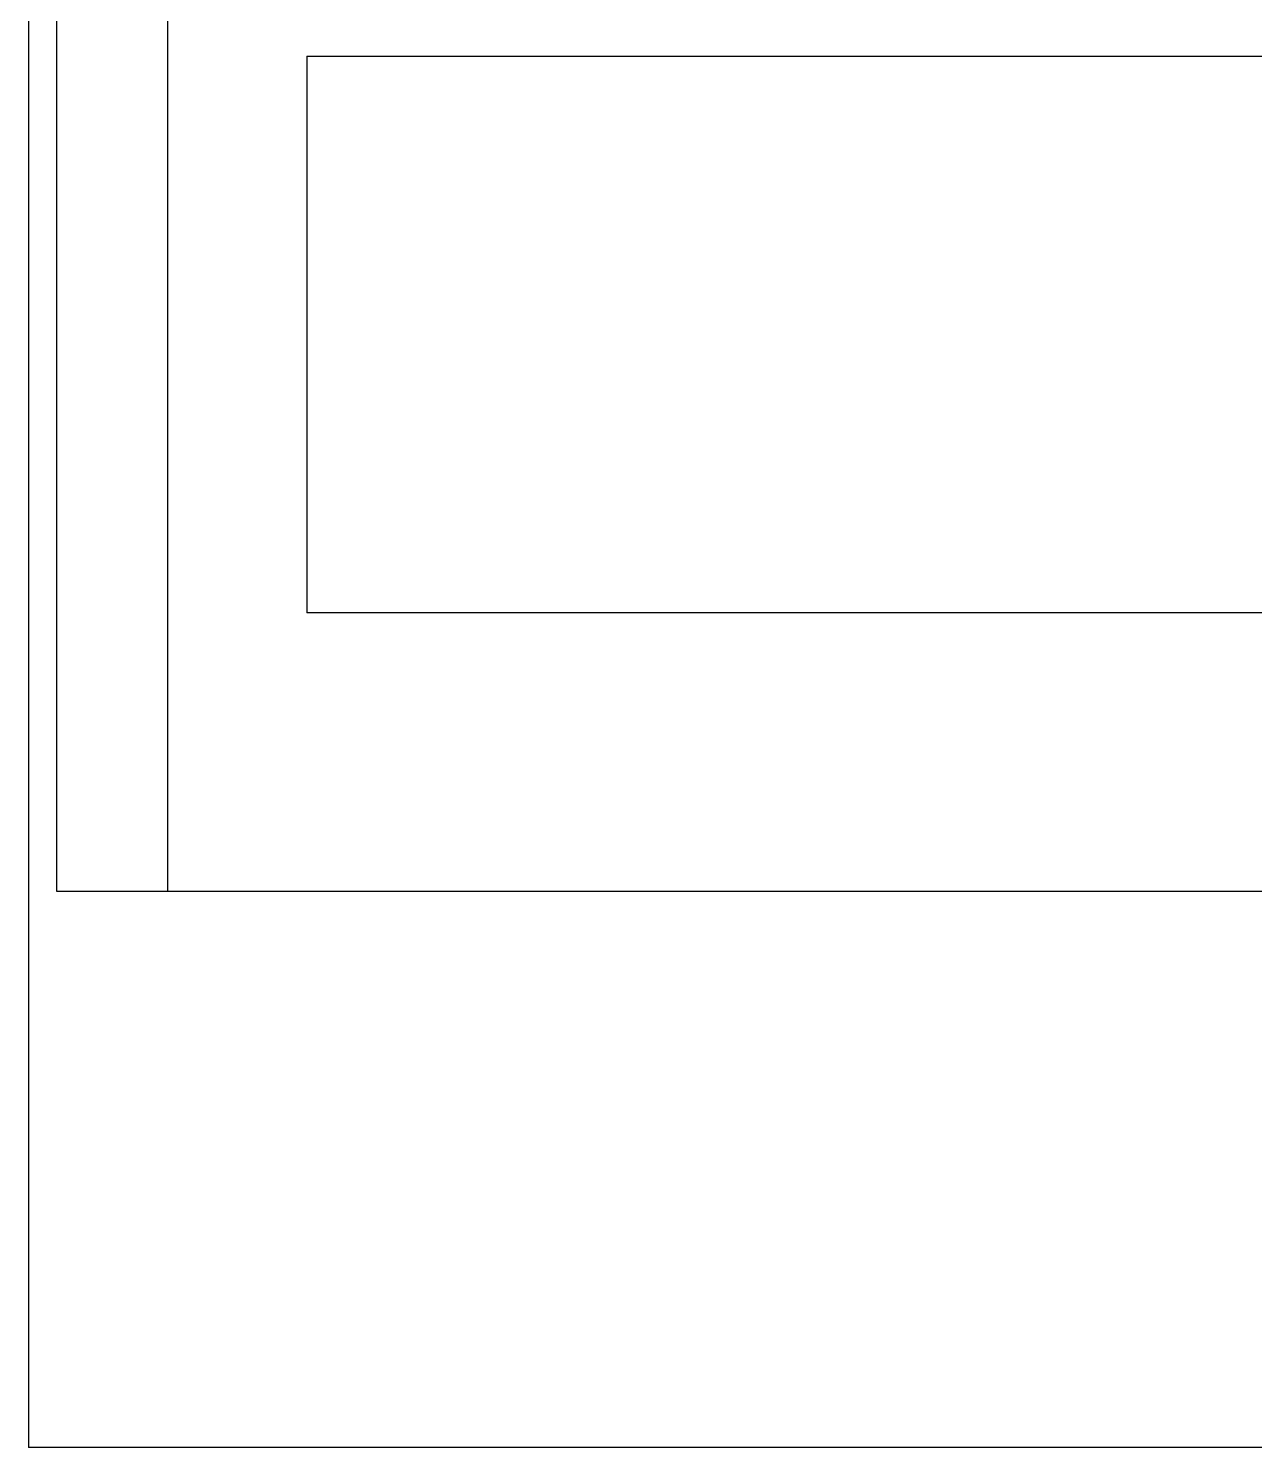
# Model space of a CAD drawing. Header units: millimetres. Extents: x 7 to 631, y -50 to 413.
# Drawn here: x 80 to 84.4, y 214 to 219.1 of the extents above; entities that cross this region are included whole.
import ezdxf

# ---------------------------------------------------------------- set-up
doc = ezdxf.new("R2010")
doc.units = ezdxf.units.MM
doc.linetypes.add('DASHED_STD', pattern=[3, 2, -1])
doc.layers.add('HIDDEN', color=7, linetype='DASHED_STD', lineweight=13)
doc.layers.add('VISIBLE', color=7, linetype='Continuous', lineweight=30)

msp = doc.modelspace()

# ---------------------------------------------------------------- linework, layer by layer
at = {"layer": 'HIDDEN'}
for points in [[(80.10052, 216), (80.10052, 224)], [(80.5, 219.25), (80.5, 216)], [(219, 219), (217.270025, 219), (212.16685, 219), (203.94637, 219), (193.020795, 219), (179.93798, 219), (165.353945, 219), (150, 219), (134.646055, 219), (120.06202, 219), (106.979205, 219), (96.05363, 219), (87.83315, 219), (82.729975, 219), (81, 219)], [(81, 217), (82.729975, 217), (87.83315, 217), (96.05363, 217), (106.979205, 217), (120.06202, 217), (134.646055, 217), (150, 217), (165.353945, 217), (179.93798, 217), (193.020795, 217), (203.94637, 217), (212.16685, 217), (217.270025, 217), (219, 217)], [(80.5, 216), (80.10052, 216)], [(181.702145, 216), (172.554415, 216), (162.953025, 216), (153.0911, 216), (143.167, 216), (133.380335, 216), (123.92796, 216), (115, 216), (106.77603, 216), (99.42146, 216), (93.084235, 216), (87.891805, 216), (83.948625, 216), (81.334, 216), (80.10052, 216)], [(80.10052, 216), (80.5, 216)], [(80, 214), (81.755045, 214), (86.93218, 214), (95.271795, 214), (106.355715, 214), (119.62814, 214), (134.423535, 214), (150, 214), (165.576465, 214), (180.37186, 214), (193.644285, 214), (204.728205, 214), (213.06782, 214), (218.244955, 214), (220, 214)]]:
    msp.add_lwpolyline(points, dxfattribs=at)
at = {"layer": 'VISIBLE'}
for points in [[(80.10052, 224), (80.10052, 216)], [(80, 219.25), (80, 214)], [(80.5, 219.25), (80.5, 216)], [(81, 219), (81.734755, 219), (83.92337, 219), (87.519235, 219), (92.445765, 219), (98.598045, 219), (105.84504, 219), (114.032415, 219), (122.9858, 219), (132.514515, 219), (142.41562, 219), (152.478255, 219), (162.488105, 219), (172.231995, 219), (181.502405, 219)], [(81, 219), (81, 217)], [(181.502405, 217), (172.231995, 217), (162.488105, 217), (152.478255, 217), (142.41562, 217), (132.514515, 217), (122.9858, 217), (114.032415, 217), (105.84504, 217), (98.598045, 217), (92.445765, 217), (87.519235, 217), (83.92337, 217), (81.734755, 217), (81, 217)], [(80.10052, 216), (81.334, 216), (83.948625, 216), (87.891805, 216), (93.084235, 216), (99.42146, 216), (106.77603, 216), (115, 216), (123.92796, 216), (133.380335, 216), (143.167, 216), (153.0911, 216), (162.953025, 216), (172.554415, 216), (181.702145, 216)], [(220, 214), (218.244955, 214), (213.06782, 214), (204.728205, 214), (193.644285, 214), (180.37186, 214), (165.576465, 214), (150, 214), (134.423535, 214), (119.62814, 214), (106.355715, 214), (95.271795, 214), (86.93218, 214), (81.755045, 214), (80, 214)]]:
    msp.add_lwpolyline(points, dxfattribs=at)

doc.saveas('drawing.dxf')
